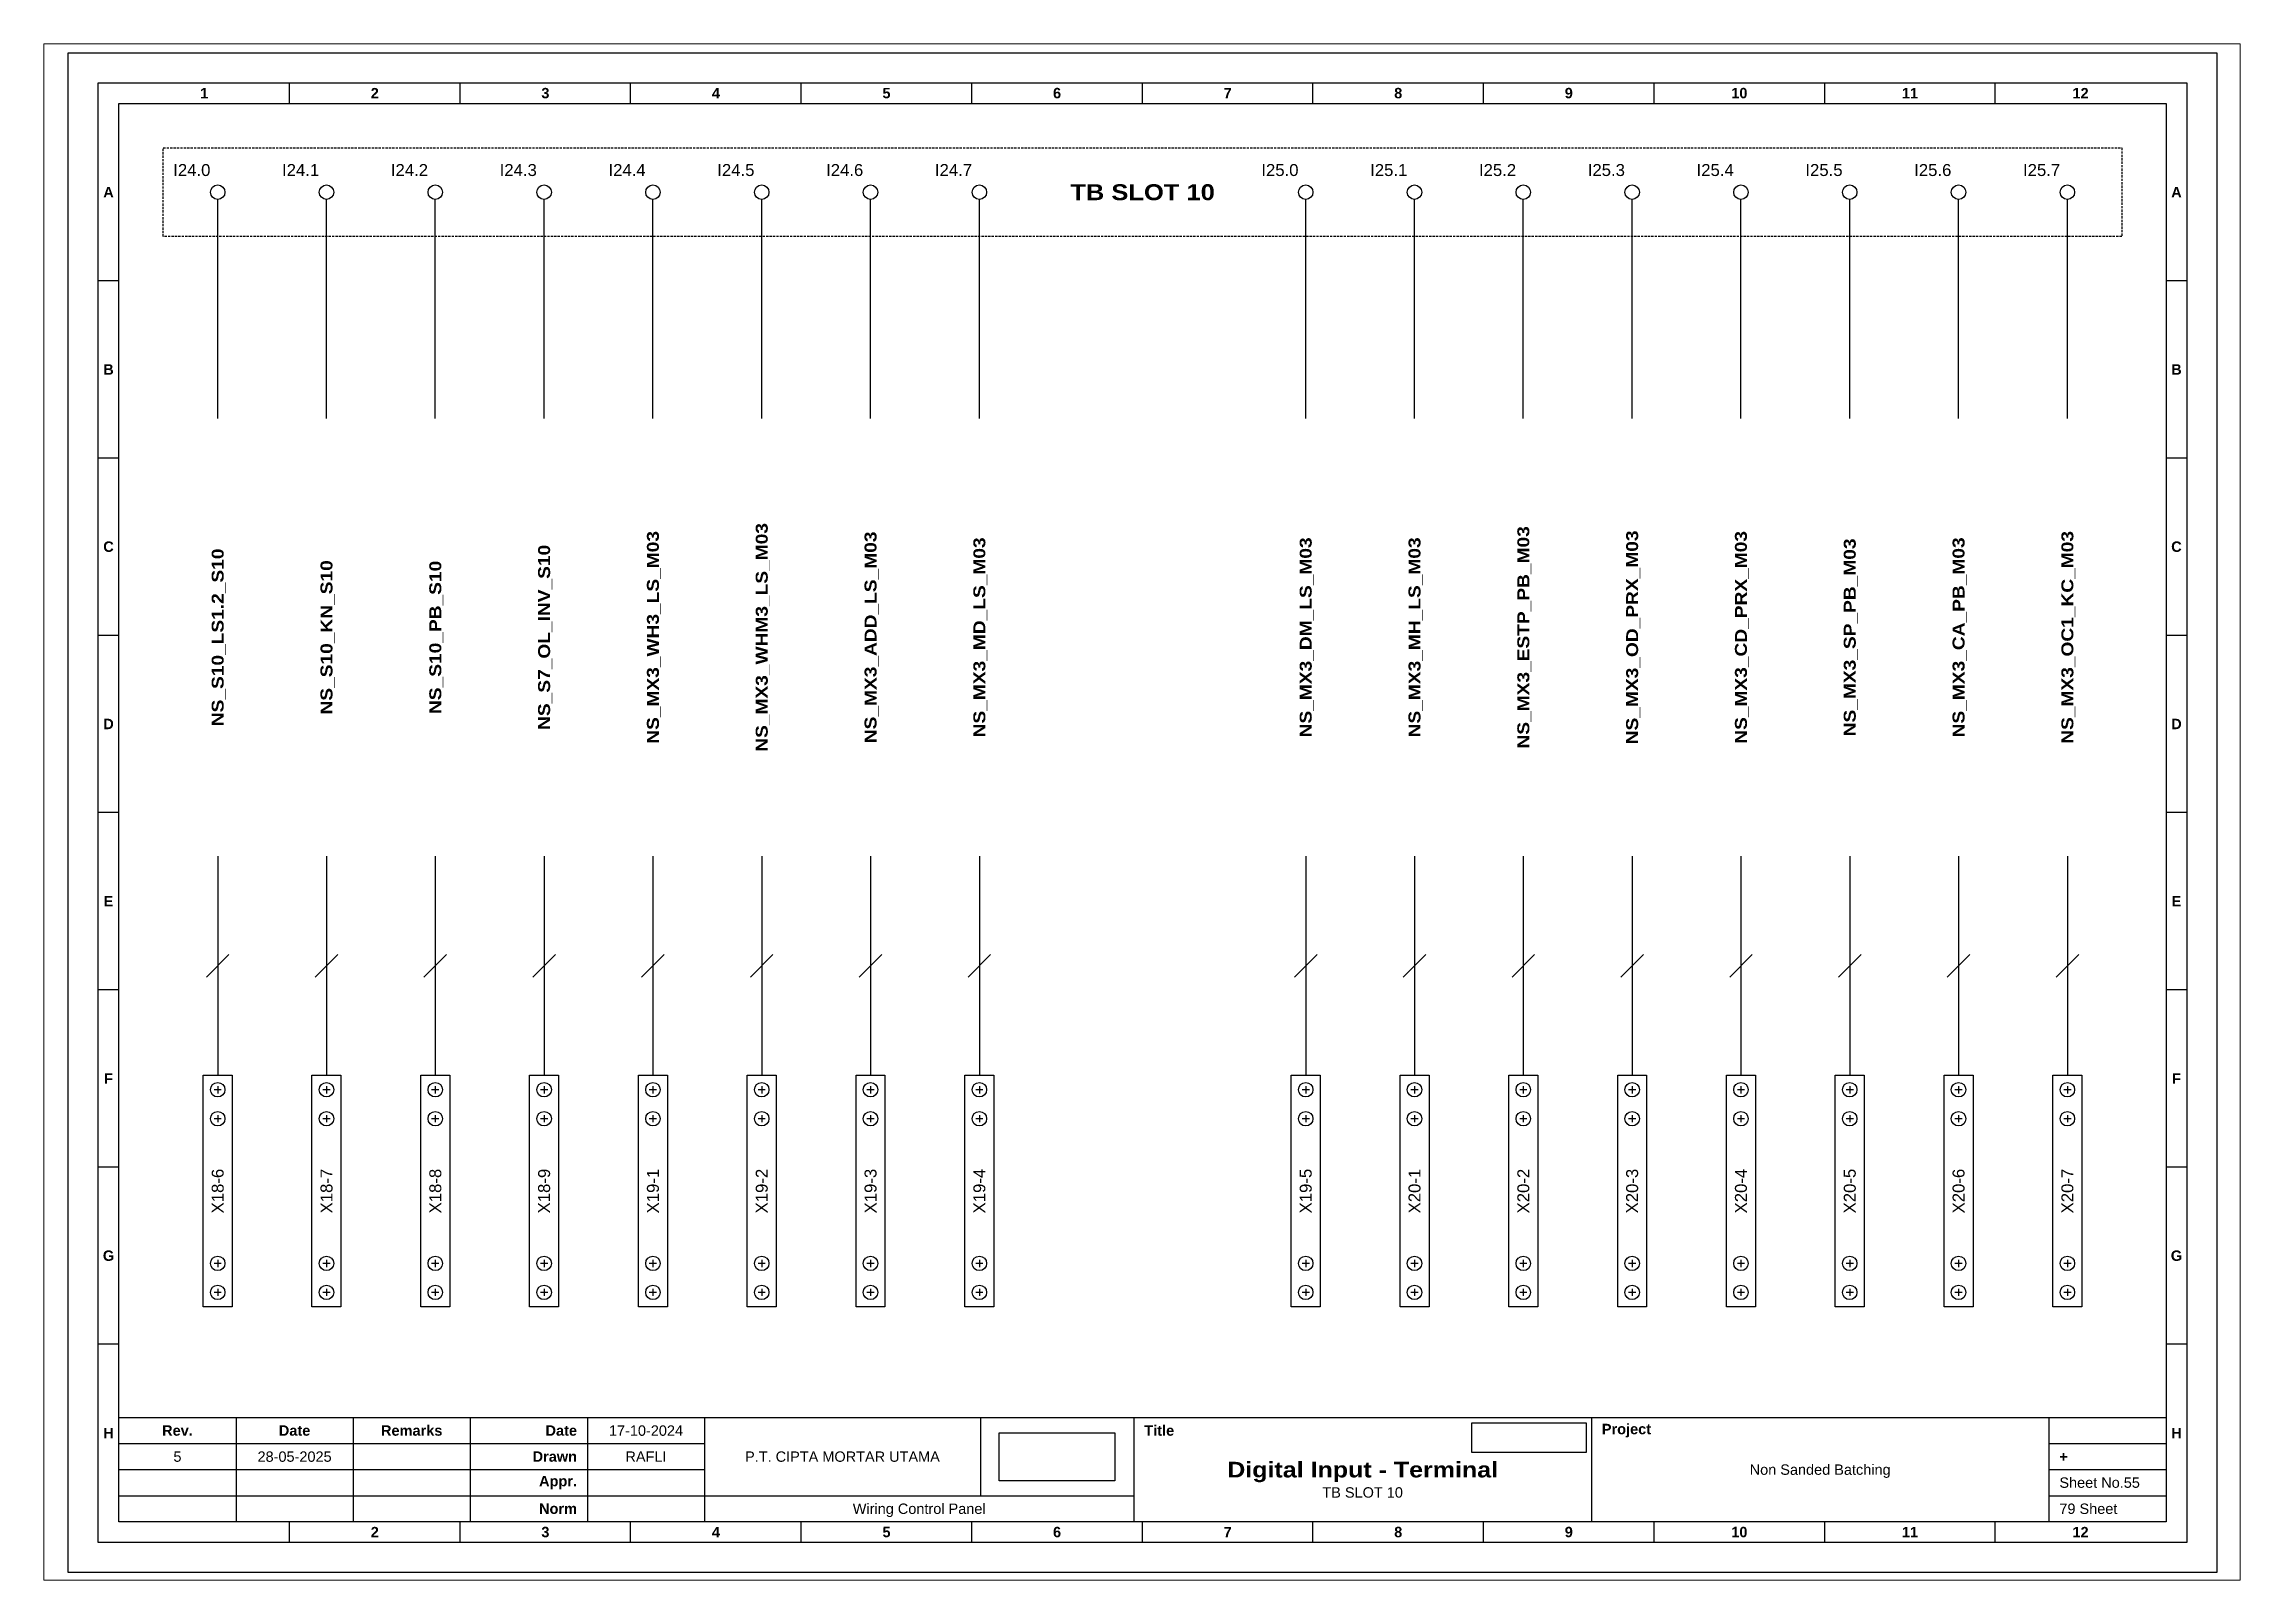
# Paper-space layout 'TB SLOT 10' of a CAD drawing. Header units: millimetres. Extents: x 0 to 821, y 0 to 574.
# The model-space entities are those that its viewports show. They can reach past a viewport. Long polylines and large blocks are cut down to what shows.
import ezdxf
from ezdxf.enums import TextEntityAlignment as Align

# ---------------------------------------------------------------- set-up
doc = ezdxf.new("R2010")
doc.units = ezdxf.units.MM
doc.linetypes.add('HIDDEN', pattern=[9.525, 6.35, -3.175])
doc.layers.add('MU Project Line', color=7, linetype='Continuous', true_color=0xfefefe)
doc.styles.add('Bold', font='ariblk.ttf', dxfattribs={"height": 25.4})
doc.styles.get("Standard").update_dxf_attribs({"font": 'arial.ttf'})
picture_1 = doc.add_image_def('image1.png', size_in_pixel=(2048, 847))
picture_2 = doc.add_image_def('image2.png', size_in_pixel=(2092, 542))

# ---------------------------------------------------------------- blocks, each defined once
blk = doc.blocks.new('KOP MU PROJECT')
at = {"color": 6, "ltscale": 50}
for p, q in [((27.74, 184.05), (27.74, 186.66)), ((49.13, 184.05), (49.13, 186.66)), ((70.51, 184.05), (70.51, 186.66)), ((91.89, 184.05), (91.89, 186.66)), ((113.27, 184.05), (113.27, 186.66)), ((134.66, 184.05), (134.66, 186.66)), ((156.04, 184.05), (156.04, 186.66)), ((177.42, 184.05), (177.42, 186.66)), ((198.8, 184.05), (198.8, 186.66)), ((220.19, 184.05), (220.19, 186.66)), ((241.57, 184.05), (241.57, 186.66)), ((6.36, 161.84), (3.75, 161.84)), ((265.59, 161.84), (262.98, 161.84)), ((6.36, 139.63), (3.75, 139.63)), ((265.59, 139.63), (262.98, 139.63)), ((6.36, 117.42), (3.75, 117.42)), ((265.59, 117.42), (262.98, 117.42)), ((6.36, 95.22), (3.75, 95.22)), ((265.59, 95.22), (262.98, 95.22)), ((6.36, 73.01), (3.75, 73.01)), ((265.59, 73.01), (262.98, 73.01)), ((6.36, 50.8), (3.75, 50.8)), ((265.59, 50.8), (262.98, 50.8)), ((6.36, 28.59), (3.75, 28.59)), ((265.59, 28.59), (262.98, 28.59)), ((27.74, 3.75), (27.74, 6.36)), ((49.13, 3.75), (49.13, 6.36)), ((70.51, 3.75), (70.51, 6.36)), ((91.89, 3.75), (91.89, 6.36)), ((113.27, 3.75), (113.27, 6.36)), ((134.66, 3.75), (134.66, 6.36)), ((156.04, 3.75), (156.04, 6.36)), ((177.42, 3.75), (177.42, 6.36)), ((198.8, 3.75), (198.8, 6.36)), ((220.19, 3.75), (220.19, 6.36)), ((241.57, 3.75), (241.57, 6.36))]:
    blk.add_line(p, q, dxfattribs=at)
at = {"ltscale": 50}
for p, q in [((6.36, 19.41), (262.98, 19.41)), ((21.04, 19.41), (21.04, 6.36)), ((35.72, 19.41), (35.72, 6.36)), ((50.41, 19.41), (50.41, 6.36)), ((65.09, 19.41), (65.09, 6.36)), ((79.77, 19.41), (79.77, 6.36)), ((114.35, 19.41), (114.35, 9.62)), ((133.6, 19.41), (133.6, 6.36)), ((190.95, 19.41), (190.95, 6.36)), ((248.3, 19.41), (248.3, 6.36)), ((6.36, 16.15), (79.77, 16.15)), ((248.3, 16.15), (262.98, 16.15)), ((6.36, 12.89), (79.77, 12.89)), ((248.3, 12.89), (262.98, 12.89)), ((6.36, 9.62), (133.6, 9.62)), ((248.3, 9.62), (262.98, 9.62))]:
    blk.add_line(p, q, dxfattribs=at)
at = {"color": 1, "ltscale": 50}
blk.add_lwpolyline([(269.34, 0), (0, 0), (0, 190.41), (269.34, 190.41)], close=True, dxfattribs=at)
at = {"color": 6, "ltscale": 50}
for points in [[(265.59, 3.75), (3.75, 3.75), (3.75, 186.66), (265.59, 186.66)], [(262.98, 6.36), (6.36, 6.36), (6.36, 184.05), (262.98, 184.05)]]:
    blk.add_lwpolyline(points, close=True, dxfattribs=at)
at = {"ltscale": 50, "char_height": 1.305, "attachment_point": 4}
for s, width, heights, insert in [('\\pxqc;{\\fArial|b1|i0|c0|p34;1}', 21.3825, [2.51], (6.36, 185.36)), ('\\pxqc;{\\fArial|b1|i0|c0|p34;2}', 21.3825, [2.51], (27.74, 185.36)), ('\\pxqc;{\\fArial|b1|i0|c0|p34;3}', 21.3825, [2.51], (49.13, 185.36)), ('\\pxqc;{\\fArial|b1|i0|c0|p34;4}', 21.3825, [2.51], (70.51, 185.36)), ('\\pxqc;{\\fArial|b1|i0|c0|p34;5}', 21.3825, [2.51], (91.89, 185.36)), ('\\pxqc;{\\fArial|b1|i0|c0|p34;6}', 21.3825, [2.51], (113.27, 185.36)), ('\\pxqc;{\\fArial|b1|i0|c0|p34;7}', 21.3825, [2.51], (134.66, 185.36)), ('\\pxqc;{\\fArial|b1|i0|c0|p34;8}', 21.3825, [2.51], (156.04, 185.36)), ('\\pxqc;{\\fArial|b1|i0|c0|p34;9}', 21.3825, [2.51], (177.42, 185.36)), ('\\pxqc;{\\fArial|b1|i0|c0|p34;10}', 21.3825, [2.51], (198.8, 185.36)), ('\\pxqc;{\\fArial|b1|i0|c0|p34;11}', 21.3825, [2.51], (220.19, 185.36)), ('\\pxqc;{\\fArial|b1|i0|c0|p34;12}', 21.3825, [2.51], (241.57, 185.36)), ('\\pxqc;{\\fArial|b1|i0|c0|p34;A}', 2.61, [2.51], (3.75, 172.95)), ('\\pxqc;{\\fArial|b1|i0|c0|p34;A}', 2.61, [2.51], (262.98, 172.95)), ('\\pxqc;{\\fArial|b1|i0|c0|p34;B}', 2.61, [2.51], (3.75, 150.74)), ('\\pxqc;{\\fArial|b1|i0|c0|p34;B}', 2.61, [2.51], (262.98, 150.74)), ('\\pxqc;{\\fArial|b1|i0|c0|p34;C}', 2.61, [2.51], (3.75, 128.53)), ('\\pxqc;{\\fArial|b1|i0|c0|p34;C}', 2.61, [2.51], (262.98, 128.53)), ('\\pxqc;{\\fArial|b1|i0|c0|p34;D}', 2.61, [2.51], (3.75, 106.32)), ('\\pxqc;{\\fArial|b1|i0|c0|p34;D}', 2.61, [2.51], (262.98, 106.32)), ('\\pxqc;{\\fArial|b1|i0|c0|p34;E}', 2.61, [2.51], (3.75, 84.11)), ('\\pxqc;{\\fArial|b1|i0|c0|p34;E}', 2.61, [2.51], (262.98, 84.11)), ('\\pxqc;{\\fArial|b1|i0|c0|p34;F}', 2.61, [2.51], (3.75, 61.9)), ('\\pxqc;{\\fArial|b1|i0|c0|p34;F}', 2.61, [2.51], (262.98, 61.9)), ('\\pxqc;{\\fArial|b1|i0|c0|p34;G}', 2.61, [2.51], (3.75, 39.69)), ('\\pxqc;{\\fArial|b1|i0|c0|p34;G}', 2.61, [2.51], (262.98, 39.69)), ('\\pxqc;{\\fArial|b1|i0|c0|p34;H}', 2.61, [2.51], (3.75, 17.47)), ('\\pxqc;{\\fArial|b1|i0|c0|p34;Rev.}', 14.6811, [2.88], (6.36, 17.78)), ('\\pxqc;{\\fArial|b1|i0|c0|p34;Date}', 14.6811, [2.88], (21.04, 17.78)), ('\\pxqc;{\\fArial|b1|i0|c0|p34;Remarks}', 14.6811, [2.88], (35.72, 17.78)), ('\\pxqr;{\\fArial|b1|i0|c0|p34;Date}', 13.3761, [2.88], (50.41, 17.78)), ('\\pxql;{\\fArial|b1|i0|c0|p34;Title}', 50.2419, [2.88], (134.9, 17.78)), ('\\pxql;{\\fArial|b1|i0|c0|p34;Project}', 50.2419, [2.88], (192.25, 17.78)), ('\\pxqc;{\\fArial|b1|i0|c0|p34;H}', 2.61, [2.51], (262.98, 17.47)), ('\\pxqr;{\\fArial|b1|i0|c0|p34;Drawn}', 13.3761, [2.88], (50.41, 14.52)), ('\\pxql;{\\fArial|b1|i0|c0|p34;+}', 14.6811, [2.88], (249.61, 14.52)), ('\\pxqr;{\\fArial|b1|i0|c0|p34;Appr.}', 13.3761, [2.88], (50.41, 11.26)), ('\\pxqr;{\\fArial|b1|i0|c0|p34;Norm}', 13.3761, [2.88], (50.41, 7.99)), ('\\pxqc;{\\fArial|b1|i0|c0|p34;2}', 21.3825, [2.51], (27.74, 5.06)), ('\\pxqc;{\\fArial|b1|i0|c0|p34;3}', 21.3825, [2.51], (49.13, 5.06)), ('\\pxqc;{\\fArial|b1|i0|c0|p34;4}', 21.3825, [2.51], (70.51, 5.06)), ('\\pxqc;{\\fArial|b1|i0|c0|p34;5}', 21.3825, [2.51], (91.89, 5.06)), ('\\pxqc;{\\fArial|b1|i0|c0|p34;6}', 21.3825, [2.51], (113.27, 5.06)), ('\\pxqc;{\\fArial|b1|i0|c0|p34;7}', 21.3825, [2.51], (134.66, 5.06)), ('\\pxqc;{\\fArial|b1|i0|c0|p34;8}', 21.3825, [2.51], (156.04, 5.06)), ('\\pxqc;{\\fArial|b1|i0|c0|p34;9}', 21.3825, [2.51], (177.42, 5.06)), ('\\pxqc;{\\fArial|b1|i0|c0|p34;10}', 21.3825, [2.51], (198.8, 5.06)), ('\\pxqc;{\\fArial|b1|i0|c0|p34;11}', 21.3825, [2.51], (220.19, 5.06)), ('\\pxqc;{\\fArial|b1|i0|c0|p34;12}', 21.3825, [2.51], (241.57, 5.06))]:
    blk.add_mtext_dynamic_manual_height_columns(s, width=width, gutter_width=0.0326, heights=heights, dxfattribs=dict(at, insert=insert))
at = {"ltscale": 50}
for tag, p in [('DATECREATED', (72.43, 17.78)), ('REV', (13.7, 14.52)), ('REVDATE', (28.38, 14.52)), ('REMARKS', (43.06, 14.52)), ('DRAWN', (72.43, 14.52)), ('COMPANY', (97.06, 14.52)), ('APPR', (72.43, 11.26)), ('PROJECT', (219.62, 12.89)), ('NORM', (72.43, 7.99)), ('DRAWINGCATEGORY', (106.68, 7.99)), ('DESCRIPTION', (162.27, 10.03))]:
    blk.add_attdef(tag, text='', height=1.3, dxfattribs=at).set_placement(p, align=Align.MIDDLE_CENTER)
at = {"ltscale": 50, "style": 'Bold'}
blk.add_attdef('TITLE', text='', height=1.96, dxfattribs=at).set_placement((162.27, 12.89), align=Align.MIDDLE_CENTER)
at = {"ltscale": 50}
for tag, p in [('SHEETNUMBER', (249.61, 11.26)), ('TOTALSHEET', (249.61, 7.99))]:
    blk.add_attdef(tag, text='', height=1.3, dxfattribs=at).set_placement(p, align=Align.MIDDLE_LEFT)
image = blk.add_image(picture_1, insert=(116.72, 11.48), size_in_units=(14.5, 6), dxfattribs=at)
image.dxf.flags = 15
image = blk.add_image(picture_2, insert=(175.94, 15.04), size_in_units=(14.36, 3.72), dxfattribs=at)
image.dxf.flags = 15

msp = doc.modelspace()

# ---------------------------------------------------------------- linework, layer by layer
at = {"color": 146, "true_color": 0x105689}
for p, q in [((2396.49, 2059.13), (2396.49, 2086.57)), ((2410.13, 2059.13), (2410.13, 2086.57)), ((2423.77, 2059.13), (2423.77, 2086.57)), ((2437.41, 2059.13), (2437.41, 2086.57)), ((2451.05, 2059.13), (2451.05, 2086.57)), ((2464.69, 2059.13), (2464.69, 2086.57)), ((2478.33, 2059.13), (2478.33, 2086.57)), ((2491.97, 2059.13), (2491.97, 2086.57)), ((2532.88, 2059.13), (2532.88, 2086.57)), ((2546.52, 2059.13), (2546.52, 2086.57)), ((2560.16, 2059.13), (2560.16, 2086.57)), ((2573.8, 2059.13), (2573.8, 2086.57)), ((2587.44, 2059.13), (2587.44, 2086.57)), ((2601.08, 2059.13), (2601.08, 2086.57)), ((2614.72, 2059.13), (2614.72, 2086.57)), ((2628.36, 2059.13), (2628.36, 2086.57)), ((2396.49, 2004.26), (2396.49, 1976.82)), ((2410.13, 2004.26), (2410.13, 1976.82)), ((2423.77, 2004.26), (2423.77, 1976.82)), ((2437.41, 2004.26), (2437.41, 1976.82)), ((2451.05, 2004.26), (2451.05, 1976.82)), ((2464.69, 2004.26), (2464.69, 1976.82)), ((2478.33, 2004.26), (2478.33, 1976.82)), ((2491.97, 2004.26), (2491.97, 1976.82)), ((2532.88, 2004.26), (2532.88, 1976.82)), ((2546.52, 2004.26), (2546.52, 1976.82)), ((2560.16, 2004.26), (2560.16, 1976.82)), ((2573.8, 2004.26), (2573.8, 1976.82)), ((2587.44, 2004.26), (2587.44, 1976.82)), ((2601.08, 2004.26), (2601.08, 1976.82)), ((2614.72, 2004.26), (2614.72, 1976.82)), ((2628.36, 2004.26), (2628.36, 1976.82)), ((2395.07, 1989.12), (2397.9, 1991.95)), ((2408.71, 1989.12), (2411.54, 1991.95)), ((2422.35, 1989.12), (2425.18, 1991.95)), ((2435.99, 1989.12), (2438.82, 1991.95)), ((2449.63, 1989.12), (2452.46, 1991.95)), ((2463.27, 1989.12), (2466.1, 1991.95)), ((2476.91, 1989.12), (2479.74, 1991.95)), ((2490.55, 1989.12), (2493.38, 1991.95)), ((2531.47, 1989.12), (2534.3, 1991.95)), ((2545.11, 1989.12), (2547.94, 1991.95)), ((2558.75, 1989.12), (2561.58, 1991.95)), ((2572.39, 1989.12), (2575.22, 1991.95)), ((2586.03, 1989.12), (2588.86, 1991.95)), ((2599.67, 1989.12), (2602.5, 1991.95)), ((2613.31, 1989.12), (2616.14, 1991.95)), ((2626.95, 1989.12), (2629.78, 1991.95))]:
    msp.add_line(p, q, dxfattribs=at)
at = {"color": 6}
for p, q in [((2396.94, 1975.01), (2396.03, 1975.01)), ((2396.49, 1975.46), (2396.49, 1974.55)), ((2410.58, 1975.01), (2409.67, 1975.01)), ((2410.13, 1975.46), (2410.13, 1974.55)), ((2424.22, 1975.01), (2423.31, 1975.01)), ((2423.77, 1975.46), (2423.77, 1974.55)), ((2437.86, 1975.01), (2436.95, 1975.01)), ((2437.41, 1975.46), (2437.41, 1974.55)), ((2451.5, 1975.01), (2450.59, 1975.01)), ((2451.05, 1975.46), (2451.05, 1974.55)), ((2465.14, 1975.01), (2464.23, 1975.01)), ((2464.69, 1975.46), (2464.69, 1974.55)), ((2478.78, 1975.01), (2477.87, 1975.01)), ((2478.33, 1975.46), (2478.33, 1974.55)), ((2492.42, 1975.01), (2491.51, 1975.01)), ((2491.97, 1975.46), (2491.97, 1974.55)), ((2533.34, 1975.01), (2532.43, 1975.01)), ((2532.88, 1975.46), (2532.88, 1974.55)), ((2546.98, 1975.01), (2546.07, 1975.01)), ((2546.52, 1975.46), (2546.52, 1974.55)), ((2560.62, 1975.01), (2559.71, 1975.01)), ((2560.16, 1975.46), (2560.16, 1974.55)), ((2574.26, 1975.01), (2573.35, 1975.01)), ((2573.8, 1975.46), (2573.8, 1974.55)), ((2587.9, 1975.01), (2586.99, 1975.01)), ((2587.44, 1975.46), (2587.44, 1974.55)), ((2601.54, 1975.01), (2600.63, 1975.01)), ((2601.08, 1975.46), (2601.08, 1974.55)), ((2615.18, 1975.01), (2614.27, 1975.01)), ((2614.72, 1975.46), (2614.72, 1974.55)), ((2628.82, 1975.01), (2627.91, 1975.01)), ((2628.36, 1975.46), (2628.36, 1974.55)), ((2396.94, 1971.38), (2396.03, 1971.38)), ((2396.49, 1971.83), (2396.49, 1970.93)), ((2410.58, 1971.38), (2409.67, 1971.38)), ((2410.13, 1971.83), (2410.13, 1970.93)), ((2424.22, 1971.38), (2423.31, 1971.38)), ((2423.77, 1971.83), (2423.77, 1970.93)), ((2437.86, 1971.38), (2436.95, 1971.38)), ((2437.41, 1971.83), (2437.41, 1970.93)), ((2451.5, 1971.38), (2450.59, 1971.38)), ((2451.05, 1971.83), (2451.05, 1970.93)), ((2465.14, 1971.38), (2464.23, 1971.38)), ((2464.69, 1971.83), (2464.69, 1970.93)), ((2478.78, 1971.38), (2477.87, 1971.38)), ((2478.33, 1971.83), (2478.33, 1970.93)), ((2492.42, 1971.38), (2491.51, 1971.38)), ((2491.97, 1971.83), (2491.97, 1970.93)), ((2533.34, 1971.38), (2532.43, 1971.38)), ((2532.88, 1971.83), (2532.88, 1970.93)), ((2546.98, 1971.38), (2546.07, 1971.38)), ((2546.52, 1971.83), (2546.52, 1970.93)), ((2560.62, 1971.38), (2559.71, 1971.38)), ((2560.16, 1971.83), (2560.16, 1970.93)), ((2574.26, 1971.38), (2573.35, 1971.38)), ((2573.8, 1971.83), (2573.8, 1970.93)), ((2587.9, 1971.38), (2586.99, 1971.38)), ((2587.44, 1971.83), (2587.44, 1970.93)), ((2601.54, 1971.38), (2600.63, 1971.38)), ((2601.08, 1971.83), (2601.08, 1970.93)), ((2615.18, 1971.38), (2614.27, 1971.38)), ((2614.72, 1971.83), (2614.72, 1970.93)), ((2628.82, 1971.38), (2627.91, 1971.38)), ((2628.36, 1971.83), (2628.36, 1970.93)), ((2396.94, 1953.25), (2396.03, 1953.25)), ((2396.49, 1953.7), (2396.49, 1952.79)), ((2410.58, 1953.25), (2409.67, 1953.25)), ((2410.13, 1953.7), (2410.13, 1952.79)), ((2424.22, 1953.25), (2423.31, 1953.25)), ((2423.77, 1953.7), (2423.77, 1952.79)), ((2437.86, 1953.25), (2436.95, 1953.25)), ((2437.41, 1953.7), (2437.41, 1952.79)), ((2451.5, 1953.25), (2450.59, 1953.25)), ((2451.05, 1953.7), (2451.05, 1952.79)), ((2465.14, 1953.25), (2464.23, 1953.25)), ((2464.69, 1953.7), (2464.69, 1952.79)), ((2478.78, 1953.25), (2477.87, 1953.25)), ((2478.33, 1953.7), (2478.33, 1952.79)), ((2492.42, 1953.25), (2491.51, 1953.25)), ((2491.97, 1953.7), (2491.97, 1952.79)), ((2533.34, 1953.25), (2532.43, 1953.25)), ((2532.88, 1953.7), (2532.88, 1952.79)), ((2546.98, 1953.25), (2546.07, 1953.25)), ((2546.52, 1953.7), (2546.52, 1952.79)), ((2560.62, 1953.25), (2559.71, 1953.25)), ((2560.16, 1953.7), (2560.16, 1952.79)), ((2574.26, 1953.25), (2573.35, 1953.25)), ((2573.8, 1953.7), (2573.8, 1952.79)), ((2587.9, 1953.25), (2586.99, 1953.25)), ((2587.44, 1953.7), (2587.44, 1952.79)), ((2601.54, 1953.25), (2600.63, 1953.25)), ((2601.08, 1953.7), (2601.08, 1952.79)), ((2615.18, 1953.25), (2614.27, 1953.25)), ((2614.72, 1953.7), (2614.72, 1952.79)), ((2628.82, 1953.25), (2627.91, 1953.25)), ((2628.36, 1953.7), (2628.36, 1952.79)), ((2396.94, 1949.62), (2396.03, 1949.62)), ((2396.49, 1950.07), (2396.49, 1949.17)), ((2410.58, 1949.62), (2409.67, 1949.62)), ((2410.13, 1950.07), (2410.13, 1949.17)), ((2424.22, 1949.62), (2423.31, 1949.62)), ((2423.77, 1950.07), (2423.77, 1949.17)), ((2437.86, 1949.62), (2436.95, 1949.62)), ((2437.41, 1950.07), (2437.41, 1949.17)), ((2451.5, 1949.62), (2450.59, 1949.62)), ((2451.05, 1950.07), (2451.05, 1949.17)), ((2465.14, 1949.62), (2464.23, 1949.62)), ((2464.69, 1950.07), (2464.69, 1949.17)), ((2478.78, 1949.62), (2477.87, 1949.62)), ((2478.33, 1950.07), (2478.33, 1949.17)), ((2492.42, 1949.62), (2491.51, 1949.62)), ((2491.97, 1950.07), (2491.97, 1949.17)), ((2533.34, 1949.62), (2532.43, 1949.62)), ((2532.88, 1950.07), (2532.88, 1949.17)), ((2546.98, 1949.62), (2546.07, 1949.62)), ((2546.52, 1950.07), (2546.52, 1949.17)), ((2560.62, 1949.62), (2559.71, 1949.62)), ((2560.16, 1950.07), (2560.16, 1949.17)), ((2574.26, 1949.62), (2573.35, 1949.62)), ((2573.8, 1950.07), (2573.8, 1949.17)), ((2587.9, 1949.62), (2586.99, 1949.62)), ((2587.44, 1950.07), (2587.44, 1949.17)), ((2601.54, 1949.62), (2600.63, 1949.62)), ((2601.08, 1950.07), (2601.08, 1949.17)), ((2615.18, 1949.62), (2614.27, 1949.62)), ((2614.72, 1950.07), (2614.72, 1949.17)), ((2628.82, 1949.62), (2627.91, 1949.62)), ((2628.36, 1950.07), (2628.36, 1949.17))]:
    msp.add_line(p, q, dxfattribs=at)
at = {"linetype": 'HIDDEN', "ltscale": 0.4}
msp.add_lwpolyline([(2389.67, 2093.02), (2635.18, 2093.02), (2635.18, 2081.92), (2389.67, 2081.92)], close=True, dxfattribs=at)
at = {"color": 6}
for points in [[(2394.67, 1976.82), (2398.3, 1976.82), (2398.3, 1947.81), (2394.67, 1947.81)], [(2408.31, 1976.82), (2411.94, 1976.82), (2411.94, 1947.81), (2408.31, 1947.81)], [(2421.95, 1976.82), (2425.58, 1976.82), (2425.58, 1947.81), (2421.95, 1947.81)], [(2435.59, 1976.82), (2439.22, 1976.82), (2439.22, 1947.81), (2435.59, 1947.81)], [(2449.23, 1976.82), (2452.86, 1976.82), (2452.86, 1947.81), (2449.23, 1947.81)], [(2462.87, 1976.82), (2466.5, 1976.82), (2466.5, 1947.81), (2462.87, 1947.81)], [(2476.51, 1976.82), (2480.14, 1976.82), (2480.14, 1947.81), (2476.51, 1947.81)], [(2490.15, 1976.82), (2493.78, 1976.82), (2493.78, 1947.81), (2490.15, 1947.81)], [(2531.07, 1976.82), (2534.7, 1976.82), (2534.7, 1947.81), (2531.07, 1947.81)], [(2544.71, 1976.82), (2548.34, 1976.82), (2548.34, 1947.81), (2544.71, 1947.81)], [(2558.35, 1976.82), (2561.98, 1976.82), (2561.98, 1947.81), (2558.35, 1947.81)], [(2571.99, 1976.82), (2575.62, 1976.82), (2575.62, 1947.81), (2571.99, 1947.81)], [(2585.63, 1976.82), (2589.26, 1976.82), (2589.26, 1947.81), (2585.63, 1947.81)], [(2599.27, 1976.82), (2602.9, 1976.82), (2602.9, 1947.81), (2599.27, 1947.81)], [(2612.91, 1976.82), (2616.54, 1976.82), (2616.54, 1947.81), (2612.91, 1947.81)], [(2626.55, 1976.82), (2630.18, 1976.82), (2630.18, 1947.81), (2626.55, 1947.81)]]:
    msp.add_lwpolyline(points, close=True, dxfattribs=at)
at = {"color": 146, "ltscale": 500, "true_color": 0x105689}
for centre in [(2396.49, 2087.47), (2410.13, 2087.47), (2423.77, 2087.47), (2437.41, 2087.47), (2451.05, 2087.47), (2464.69, 2087.47), (2478.33, 2087.47), (2491.97, 2087.47), (2532.88, 2087.47), (2546.52, 2087.47), (2560.16, 2087.47), (2573.8, 2087.47), (2587.44, 2087.47), (2601.08, 2087.47), (2614.72, 2087.47), (2628.36, 2087.47)]:
    msp.add_circle(centre, 0.907, dxfattribs=at)
at = {"color": 6, "ltscale": 500}
for centre in [(2396.49, 1975.01), (2410.13, 1975.01), (2423.77, 1975.01), (2437.41, 1975.01), (2451.05, 1975.01), (2464.69, 1975.01), (2478.33, 1975.01), (2491.97, 1975.01), (2532.88, 1975.01), (2546.52, 1975.01), (2560.16, 1975.01), (2573.8, 1975.01), (2587.44, 1975.01), (2601.08, 1975.01), (2614.72, 1975.01), (2628.36, 1975.01), (2396.49, 1971.38), (2410.13, 1971.38), (2423.77, 1971.38), (2437.41, 1971.38), (2451.05, 1971.38), (2464.69, 1971.38), (2478.33, 1971.38), (2491.97, 1971.38), (2532.88, 1971.38), (2546.52, 1971.38), (2560.16, 1971.38), (2573.8, 1971.38), (2587.44, 1971.38), (2601.08, 1971.38), (2614.72, 1971.38), (2628.36, 1971.38), (2396.49, 1953.25), (2410.13, 1953.25), (2423.77, 1953.25), (2437.41, 1953.25), (2451.05, 1953.25), (2464.69, 1953.25), (2478.33, 1953.25), (2491.97, 1953.25), (2532.88, 1953.25), (2546.52, 1953.25), (2560.16, 1953.25), (2573.8, 1953.25), (2587.44, 1953.25), (2601.08, 1953.25), (2614.72, 1953.25), (2628.36, 1953.25), (2396.49, 1949.62), (2410.13, 1949.62), (2423.77, 1949.62), (2437.41, 1949.62), (2451.05, 1949.62), (2464.69, 1949.62), (2478.33, 1949.62), (2491.97, 1949.62), (2532.88, 1949.62), (2546.52, 1949.62), (2560.16, 1949.62), (2573.8, 1949.62), (2587.44, 1949.62), (2601.08, 1949.62), (2614.72, 1949.62), (2628.36, 1949.62)]:
    msp.add_circle(centre, 0.907, dxfattribs=at)

# ---------------------------------------------------------------- block references
msp.add_blockref('KOP MU PROJECT', (2377.75, 1914.52)).add_auto_attribs({'DESCRIPTION': 'TB SLOT 10', 'TITLE': 'Digital Input - Terminal', 'PROJECT': 'Non Sanded Batching', 'COMPANY': 'P.T. CIPTA MORTAR UTAMA', 'DRAWINGCATEGORY': 'Wiring Control Panel', 'DRAWN': 'RAFLI', 'DATECREATED': '17-10-2024', 'REVDATE': '28-05-2025', 'REV': '5', 'SHEETNUMBER': 'Sheet No.55', 'TOTALSHEET': '79 Sheet'})

# ---------------------------------------------------------------- texts
at = {"ltscale": 500}
for s, p in [('I24.0', (2395.58, 2090.25)), ('I24.1', (2409.22, 2090.25)), ('I24.2', (2422.86, 2090.25)), ('I24.3', (2436.5, 2090.25)), ('I24.4', (2450.14, 2090.25)), ('I24.5', (2463.78, 2090.25)), ('I24.6', (2477.42, 2090.25)), ('I24.7', (2491.06, 2090.25)), ('I25.0', (2531.98, 2090.25)), ('I25.1', (2545.62, 2090.25)), ('I25.2', (2559.26, 2090.25)), ('I25.3', (2572.9, 2090.25)), ('I25.4', (2586.54, 2090.25)), ('I25.5', (2600.18, 2090.25)), ('I25.6', (2613.82, 2090.25)), ('I25.7', (2627.46, 2090.25))]:
    msp.add_text(s, height=1.5, dxfattribs=at).set_placement(p, align=Align.MIDDLE_RIGHT)
at = {"ltscale": 500, "style": 'Bold'}
msp.add_text('TB SLOT 10', height=2, dxfattribs=at).set_placement((2512.43, 2087.47), align=Align.MIDDLE_CENTER)
for s, p in [('NS_MX3_WHM3_LS_M03', (2464.69, 2031.69)), ('NS_MX3_ESTP_PB_M03', (2560.16, 2031.69)), ('NS_S7_OL_INV_S10', (2437.41, 2031.69)), ('NS_MX3_WH3_LS_M03', (2451.05, 2031.69)), ('NS_MX3_ADD_LS_M03', (2478.33, 2031.69)), ('NS_MX3_MD_LS_M03', (2491.97, 2031.69)), ('NS_MX3_DM_LS_M03', (2532.88, 2031.69)), ('NS_MX3_MH_LS_M03', (2546.52, 2031.69)), ('NS_MX3_OD_PRX_M03', (2573.8, 2031.69)), ('NS_MX3_CD_PRX_M03', (2587.44, 2031.69)), ('NS_MX3_SP_PB_M03', (2601.08, 2031.69)), ('NS_MX3_CA_PB_M03', (2614.72, 2031.69)), ('NS_MX3_OC1_KC_M03', (2628.36, 2031.69)), ('NS_S10_LS1.2_S10', (2396.49, 2031.69)), ('NS_S10_KN_S10', (2410.13, 2031.69)), ('NS_S10_PB_S10', (2423.77, 2031.69))]:
    msp.add_text(s, height=1.5, rotation=90, dxfattribs=at).set_placement(p, align=Align.MIDDLE_CENTER)
at = {"ltscale": 500}
for s, p in [('X18-6', (2396.49, 1962.31)), ('X18-7', (2410.13, 1962.31)), ('X18-8', (2423.77, 1962.31)), ('X18-9', (2437.41, 1962.31)), ('X19-1', (2451.05, 1962.31)), ('X19-2', (2464.69, 1962.31)), ('X19-3', (2478.33, 1962.31)), ('X19-4', (2491.97, 1962.31)), ('X19-5', (2532.88, 1962.31)), ('X20-1', (2546.52, 1962.31)), ('X20-2', (2560.16, 1962.31)), ('X20-3', (2573.8, 1962.31)), ('X20-4', (2587.44, 1962.31)), ('X20-5', (2601.08, 1962.31)), ('X20-6', (2614.72, 1962.31)), ('X20-7', (2628.36, 1962.31))]:
    msp.add_text(s, height=1.5, rotation=90, dxfattribs=at).set_placement(p, align=Align.MIDDLE_CENTER)

psp = doc.layouts.new('TB SLOT 10')

# ---------------------------------------------------------------- viewports
at = {"layer": 'MU Project Line'}
psp.add_viewport(center=(410.5, 287), size=(820.98, 573.9885), view_center_point=(2512.36, 2009.81), view_height=192.4767, dxfattribs=at)

doc.saveas('drawing.dxf')
